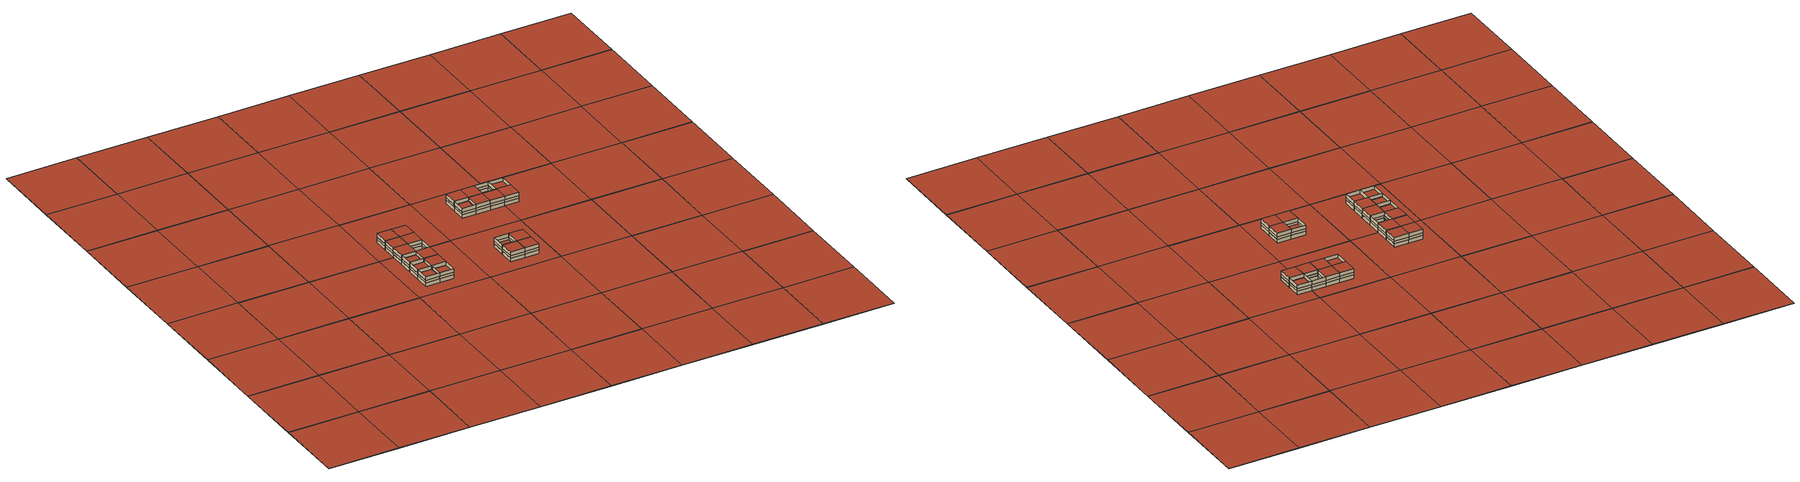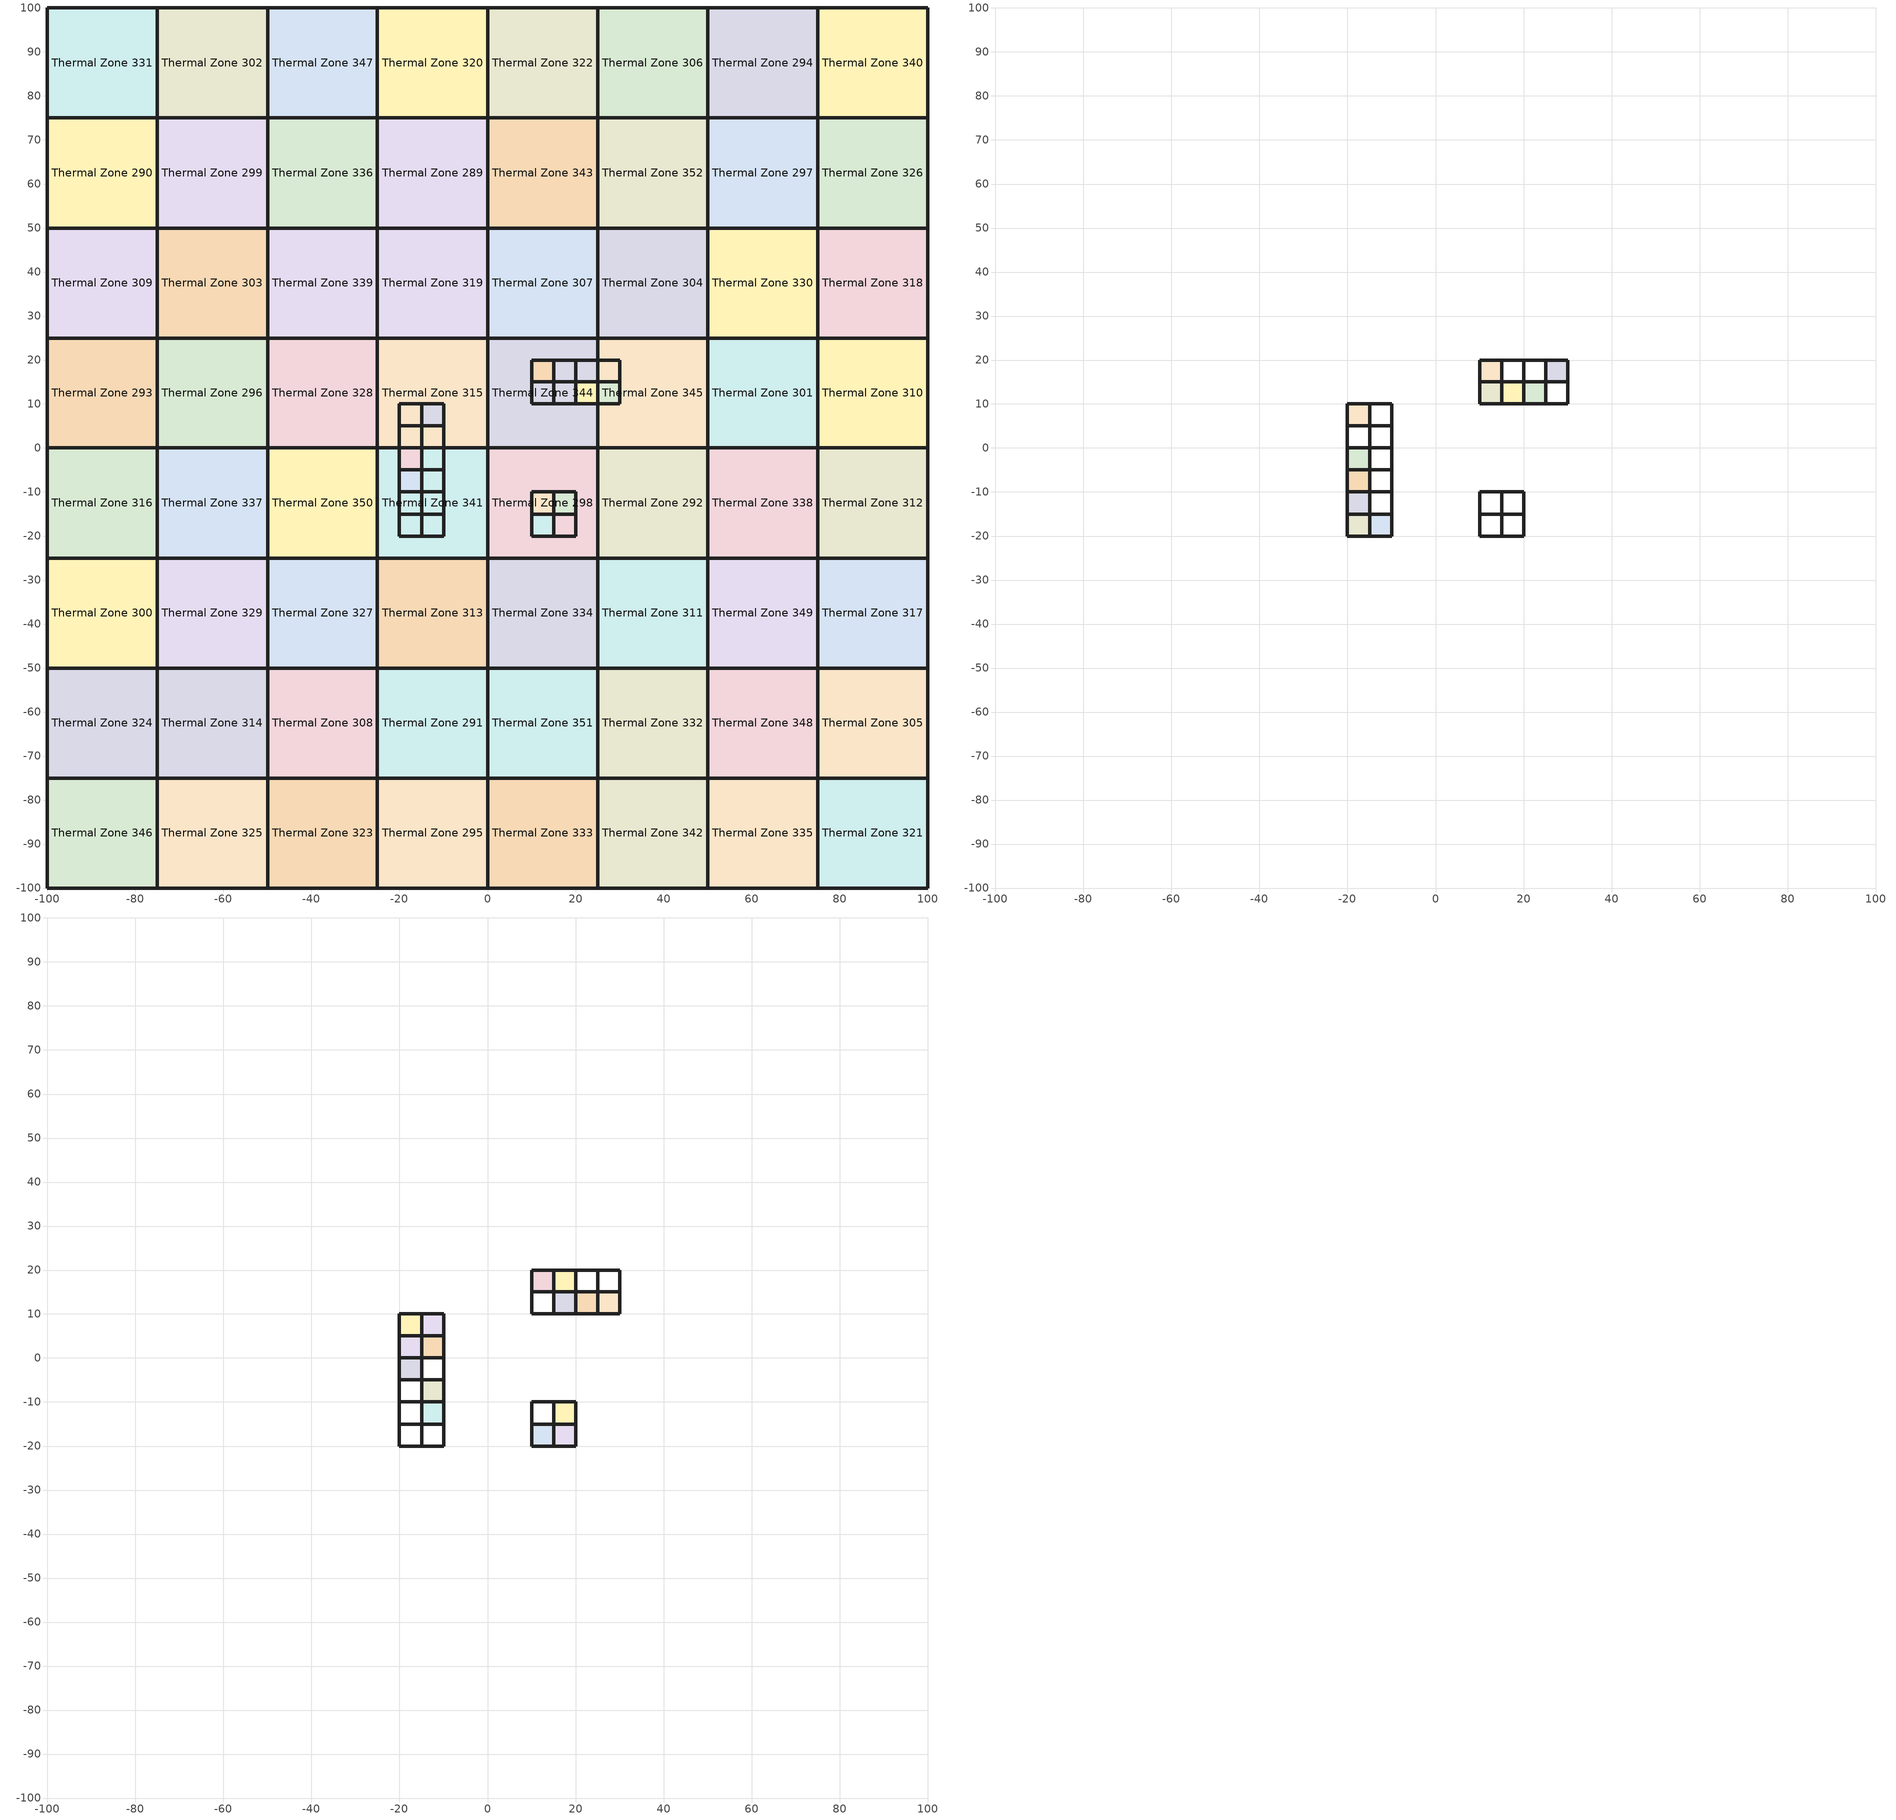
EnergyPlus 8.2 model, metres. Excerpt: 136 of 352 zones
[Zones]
Thermal Zone 11
 wall outside (ASHRAE 90.1-2004 ExtWall Mass ClimateZone 6): 15,-10 10,-10 10,-15 15,-15 15,-10 z0:1.31
 roof outside (ASHRAE 90.1-2004 ExtWall Mass ClimateZone 6): 10,-15 15,-15 15,-10 10,-10 z1.31
Thermal Zone 12
 wall outside (ASHRAE 90.1-2004 ExtWall Mass ClimateZone 6): 15,-15 20,-15 20,-10 15,-10 z0:1.31
 roof outside (ASHRAE 90.1-2004 ExtWall Mass ClimateZone 6): 15,-15 20,-15 20,-10 15,-10 z1.31
Thermal Zone 149
 wall outside (ASHRAE 90.1-2004 ExtWall Mass ClimateZone 6): -15,10 -20,10 -20,5 -15,5 -15,10 z0:1.31
Thermal Zone 154
 wall outside (ASHRAE 90.1-2004 ExtWall Mass ClimateZone 6): -10,5 -15,5 -15,0 -10,0 -10,5 z0:1.31
Thermal Zone 160
 wall outside (ASHRAE 90.1-2004 ExtWall Mass ClimateZone 6): -15,0 -15,-5 -10,-5 -10,0 z0:1.31
Thermal Zone 163
 wall outside (ASHRAE 90.1-2004 ExtWall Mass ClimateZone 6): -20,5 -20,0 z0:1.31
Thermal Zone 164
 wall outside (ASHRAE 90.1-2004 ExtWall Mass ClimateZone 6): -10,-10 -10,-5 / -15,-5 -15,-10 z0:1.31
 roof outside (ASHRAE 90.1-2004 ExtWall Mass ClimateZone 6): -15,-10 -10,-10 -10,-5 -15,-5 z1.31
Thermal Zone 166
 wall outside (ASHRAE 90.1-2004 ExtWall Mass ClimateZone 6): -15,-15 -20,-15 -20,-20 -15,-20 z0:1.31
Thermal Zone 168
 wall outside (ASHRAE 90.1-2004 ExtWall Mass ClimateZone 6): -15,-15 -15,-10 / -20,-10 -20,-15 z0:1.31
Thermal Zone 171
 wall outside (ASHRAE 90.1-2004 ExtWall Mass ClimateZone 6): -10,5 -10,10 -15,10 z0:1.31
 roof outside (ASHRAE 90.1-2004 ExtWall Mass ClimateZone 6): -15,5 -10,5 -10,10 -15,10 z1.31
Thermal Zone 172
 wall outside (ASHRAE 90.1-2004 ExtWall Mass ClimateZone 6): -10,-15 -10,-10 -15,-10 z0:1.31
Thermal Zone 173
 wall outside (ASHRAE 90.1-2004 ExtWall Mass ClimateZone 6): -10,-15 -15,-15 -15,-20 -10,-20 -10,-15 z0:1.31
Thermal Zone 176
 wall outside (ASHRAE 90.1-2004 ExtWall Mass ClimateZone 6): -15,-5 -20,-5 -20,-10 -15,-10 z0:1.31
 roof outside (ASHRAE 90.1-2004 ExtWall Mass ClimateZone 6): -20,-10 -15,-10 -15,-5 -20,-5 z1.31
Thermal Zone 179
 wall outside (ASHRAE 90.1-2004 ExtWall Mass ClimateZone 6): -15,0 -20,0 -20,-5 z0:1.31
 roof outside (ASHRAE 90.1-2004 ExtWall Mass ClimateZone 6): -20,-5 -15,-5 -15,0 -20,0 z1.31
Thermal Zone 289
 wall outside (ASHRAE 90.1-2004 ExtWall Mass ClimateZone 6): 0,50 0,75 -25,75 z0:0.1
 roof outside (ASHRAE 90.1-2004 ExtWall Mass ClimateZone 6): -25,50 0,50 0,75 -25,75 z0.1
Thermal Zone 290
 wall outside (ASHRAE 90.1-2004 ExtWall Mass ClimateZone 6): -75,75 -100,75 -100,50 -75,50 -75,75 z0:0.1
 roof outside (ASHRAE 90.1-2004 ExtWall Mass ClimateZone 6): -100,50 -75,50 -75,75 -100,75 z0.1
Thermal Zone 291
 wall outside (ASHRAE 90.1-2004 ExtWall Mass ClimateZone 6): 0,-50 -25,-50 z0:0.1
 roof outside (ASHRAE 90.1-2004 ExtWall Mass ClimateZone 6): -25,-75 0,-75 0,-50 -25,-50 z0.1
Thermal Zone 292
 wall outside (ASHRAE 90.1-2004 ExtWall Mass ClimateZone 6): 25,0 25,-25 z0:0.1
 roof outside (ASHRAE 90.1-2004 ExtWall Mass ClimateZone 6): 25,-25 50,-25 50,0 25,0 z0.1
Thermal Zone 293
 wall outside (ASHRAE 90.1-2004 ExtWall Mass ClimateZone 6): -75,0 -75,25 -100,25 -100,0 z0:0.1
 roof outside (ASHRAE 90.1-2004 ExtWall Mass ClimateZone 6): -100,0 -75,0 -75,25 -100,25 z0.1
Thermal Zone 294
 wall outside (ASHRAE 90.1-2004 ExtWall Mass ClimateZone 6): 75,100 50,100 z0:0.1
 roof outside (ASHRAE 90.1-2004 ExtWall Mass ClimateZone 6): 50,75 75,75 75,100 50,100 z0.1
Thermal Zone 295
 wall outside (ASHRAE 90.1-2004 ExtWall Mass ClimateZone 6): 0,-75 -25,-75 / -25,-100 0,-100 z0:0.1
 roof outside (ASHRAE 90.1-2004 ExtWall Mass ClimateZone 6): -25,-100 0,-100 0,-75 -25,-75 z0.1
Thermal Zone 296
 wall outside (ASHRAE 90.1-2004 ExtWall Mass ClimateZone 6): -75,0 -50,0 z0:0.1
 roof outside (ASHRAE 90.1-2004 ExtWall Mass ClimateZone 6): -75,0 -50,0 -50,25 -75,25 z0.1
Thermal Zone 297
 wall outside (ASHRAE 90.1-2004 ExtWall Mass ClimateZone 6): 75,50 75,75 50,75 z0:0.1
 roof outside (ASHRAE 90.1-2004 ExtWall Mass ClimateZone 6): 50,50 75,50 75,75 50,75 z0.1
Thermal Zone 298
 wall outside (ASHRAE 90.1-2004 ExtWall Mass ClimateZone 6): 25,0 0,0 z0:0.1
 roof outside (ASHRAE 90.1-2004 ExtWall Mass ClimateZone 6): 0,-25 25,-25 25,0 0,0 z0.1
Thermal Zone 299
 wall outside (ASHRAE 90.1-2004 ExtWall Mass ClimateZone 6): -50,75 -75,75 / -75,50 -50,50 z0:0.1
 roof outside (ASHRAE 90.1-2004 ExtWall Mass ClimateZone 6): -75,50 -50,50 -50,75 -75,75 z0.1
Thermal Zone 300
 wall outside (ASHRAE 90.1-2004 ExtWall Mass ClimateZone 6): -75,-25 -100,-25 -100,-50 -75,-50 -75,-25 z0:0.1
 roof outside (ASHRAE 90.1-2004 ExtWall Mass ClimateZone 6): -100,-50 -75,-50 -75,-25 -100,-25 z0.1
Thermal Zone 301
 wall outside (ASHRAE 90.1-2004 ExtWall Mass ClimateZone 6): 75,25 50,25 / 50,0 75,0 z0:0.1
 roof outside (ASHRAE 90.1-2004 ExtWall Mass ClimateZone 6): 50,0 75,0 75,25 50,25 z0.1
Thermal Zone 302
 wall outside (ASHRAE 90.1-2004 ExtWall Mass ClimateZone 6): -50,100 -75,100 -75,75 z0:0.1
 roof outside (ASHRAE 90.1-2004 ExtWall Mass ClimateZone 6): -75,75 -50,75 -50,100 -75,100 z0.1
Thermal Zone 303
 wall outside (ASHRAE 90.1-2004 ExtWall Mass ClimateZone 6): -75,25 -50,25 z0:0.1
 roof outside (ASHRAE 90.1-2004 ExtWall Mass ClimateZone 6): -75,25 -50,25 -50,50 -75,50 z0.1
Thermal Zone 304
 wall outside (ASHRAE 90.1-2004 ExtWall Mass ClimateZone 6): 25,50 25,25 50,25 z0:0.1
 roof outside (ASHRAE 90.1-2004 ExtWall Mass ClimateZone 6): 25,25 50,25 50,50 25,50 z0.1
Thermal Zone 305
 wall outside (ASHRAE 90.1-2004 ExtWall Mass ClimateZone 6): 100,-75 100,-50 / 75,-50 75,-75 z0:0.1
 roof outside (ASHRAE 90.1-2004 ExtWall Mass ClimateZone 6): 75,-75 100,-75 100,-50 75,-50 z0.1
Thermal Zone 306
 wall outside (ASHRAE 90.1-2004 ExtWall Mass ClimateZone 6): 50,100 25,100 25,75 50,75 50,100 z0:0.1
 roof outside (ASHRAE 90.1-2004 ExtWall Mass ClimateZone 6): 25,75 50,75 50,100 25,100 z0.1
Thermal Zone 307
 wall outside (ASHRAE 90.1-2004 ExtWall Mass ClimateZone 6): 25,50 0,50 0,25 z0:0.1
 roof outside (ASHRAE 90.1-2004 ExtWall Mass ClimateZone 6): 0,25 25,25 25,50 0,50 z0.1
Thermal Zone 308
 wall outside (ASHRAE 90.1-2004 ExtWall Mass ClimateZone 6): -25,-75 -25,-50 z0:0.1
 roof outside (ASHRAE 90.1-2004 ExtWall Mass ClimateZone 6): -50,-75 -25,-75 -25,-50 -50,-50 z0.1
Thermal Zone 309
 wall outside (ASHRAE 90.1-2004 ExtWall Mass ClimateZone 6): -75,25 -75,50 / -100,50 -100,25 z0:0.1
 roof outside (ASHRAE 90.1-2004 ExtWall Mass ClimateZone 6): -100,25 -75,25 -75,50 -100,50 z0.1
Thermal Zone 310
 wall outside (ASHRAE 90.1-2004 ExtWall Mass ClimateZone 6): 100,0 100,25 / 75,25 75,0 z0:0.1
 roof outside (ASHRAE 90.1-2004 ExtWall Mass ClimateZone 6): 75,0 100,0 100,25 75,25 z0.1
Thermal Zone 311
 wall outside (ASHRAE 90.1-2004 ExtWall Mass ClimateZone 6): 50,-25 25,-25 z0:0.1
 roof outside (ASHRAE 90.1-2004 ExtWall Mass ClimateZone 6): 25,-50 50,-50 50,-25 25,-25 z0.1
Thermal Zone 312
 wall outside (ASHRAE 90.1-2004 ExtWall Mass ClimateZone 6): 100,-25 100,0 75,0 75,-25 z0:0.1
 roof outside (ASHRAE 90.1-2004 ExtWall Mass ClimateZone 6): 75,-25 100,-25 100,0 75,0 z0.1
Thermal Zone 313
 wall outside (ASHRAE 90.1-2004 ExtWall Mass ClimateZone 6): 0,-25 -25,-25 -25,-50 z0:0.1
 roof outside (ASHRAE 90.1-2004 ExtWall Mass ClimateZone 6): -25,-50 0,-50 0,-25 -25,-25 z0.1
Thermal Zone 314
 wall outside (ASHRAE 90.1-2004 ExtWall Mass ClimateZone 6): -75,-75 -50,-75 -50,-50 z0:0.1
 roof outside (ASHRAE 90.1-2004 ExtWall Mass ClimateZone 6): -75,-75 -50,-75 -50,-50 -75,-50 z0.1
Thermal Zone 315
 wall outside (ASHRAE 90.1-2004 ExtWall Mass ClimateZone 6): -25,0 0,0 0,25 z0:0.1
 roof outside (ASHRAE 90.1-2004 ExtWall Mass ClimateZone 6): -25,0 0,0 0,25 -25,25 z0.1
Thermal Zone 316
 wall outside (ASHRAE 90.1-2004 ExtWall Mass ClimateZone 6): -75,0 -100,0 -100,-25 z0:0.1
 roof outside (ASHRAE 90.1-2004 ExtWall Mass ClimateZone 6): -100,-25 -75,-25 -75,0 -100,0 z0.1
Thermal Zone 317
 wall outside (ASHRAE 90.1-2004 ExtWall Mass ClimateZone 6): 75,-50 100,-50 100,-25 75,-25 z0:0.1
 roof outside (ASHRAE 90.1-2004 ExtWall Mass ClimateZone 6): 75,-50 100,-50 100,-25 75,-25 z0.1
Thermal Zone 318
 wall outside (ASHRAE 90.1-2004 ExtWall Mass ClimateZone 6): 75,25 100,25 100,50 75,50 z0:0.1
 roof outside (ASHRAE 90.1-2004 ExtWall Mass ClimateZone 6): 75,25 100,25 100,50 75,50 z0.1
Thermal Zone 319
 wall outside (ASHRAE 90.1-2004 ExtWall Mass ClimateZone 6): 0,50 -25,50 / -25,25 0,25 z0:0.1
 roof outside (ASHRAE 90.1-2004 ExtWall Mass ClimateZone 6): -25,25 0,25 0,50 -25,50 z0.1
Thermal Zone 320
 wall outside (ASHRAE 90.1-2004 ExtWall Mass ClimateZone 6): 0,75 0,100 -25,100 -25,75 z0:0.1
 roof outside (ASHRAE 90.1-2004 ExtWall Mass ClimateZone 6): -25,75 0,75 0,100 -25,100 z0.1
Thermal Zone 321
 wall outside (ASHRAE 90.1-2004 ExtWall Mass ClimateZone 6): 100,-75 75,-75 75,-100 100,-100 100,-75 z0:0.1
 roof outside (ASHRAE 90.1-2004 ExtWall Mass ClimateZone 6): 75,-100 100,-100 100,-75 75,-75 z0.1
Thermal Zone 322
 wall outside (ASHRAE 90.1-2004 ExtWall Mass ClimateZone 6): 25,100 0,100 / 0,75 25,75 z0:0.1
 roof outside (ASHRAE 90.1-2004 ExtWall Mass ClimateZone 6): 0,75 25,75 25,100 0,100 z0.1
Thermal Zone 323
 wall outside (ASHRAE 90.1-2004 ExtWall Mass ClimateZone 6): -25,-75 -50,-75 -50,-100 -25,-100 -25,-75 z0:0.1
 roof outside (ASHRAE 90.1-2004 ExtWall Mass ClimateZone 6): -50,-100 -25,-100 -25,-75 -50,-75 z0.1
Thermal Zone 324
 wall outside (ASHRAE 90.1-2004 ExtWall Mass ClimateZone 6): -100,-50 -100,-75 -75,-75 -75,-50 z0:0.1
 roof outside (ASHRAE 90.1-2004 ExtWall Mass ClimateZone 6): -100,-75 -75,-75 -75,-50 -100,-50 z0.1
Thermal Zone 325
 wall outside (ASHRAE 90.1-2004 ExtWall Mass ClimateZone 6): -75,-100 -50,-100 z0:0.1
 roof outside (ASHRAE 90.1-2004 ExtWall Mass ClimateZone 6): -75,-100 -50,-100 -50,-75 -75,-75 z0.1
Thermal Zone 326
 wall outside (ASHRAE 90.1-2004 ExtWall Mass ClimateZone 6): 100,50 100,75 z0:0.1
 roof outside (ASHRAE 90.1-2004 ExtWall Mass ClimateZone 6): 75,50 100,50 100,75 75,75 z0.1
Thermal Zone 327
 wall outside (ASHRAE 90.1-2004 ExtWall Mass ClimateZone 6): -50,-25 -50,-50 -25,-50 z0:0.1
 roof outside (ASHRAE 90.1-2004 ExtWall Mass ClimateZone 6): -50,-50 -25,-50 -25,-25 -50,-25 z0.1
Thermal Zone 328
 wall outside (ASHRAE 90.1-2004 ExtWall Mass ClimateZone 6): -25,25 -50,25 -50,0 -25,0 -25,25 z0:0.1
 roof outside (ASHRAE 90.1-2004 ExtWall Mass ClimateZone 6): -50,0 -25,0 -25,25 -50,25 z0.1
Thermal Zone 329
 wall outside (ASHRAE 90.1-2004 ExtWall Mass ClimateZone 6): -75,-50 -50,-50 z0:0.1
 roof outside (ASHRAE 90.1-2004 ExtWall Mass ClimateZone 6): -75,-50 -50,-50 -50,-25 -75,-25 z0.1
Thermal Zone 330
 wall outside (ASHRAE 90.1-2004 ExtWall Mass ClimateZone 6): 75,25 75,50 50,50 50,25 z0:0.1
 roof outside (ASHRAE 90.1-2004 ExtWall Mass ClimateZone 6): 50,25 75,25 75,50 50,50 z0.1
Thermal Zone 331
 wall outside (ASHRAE 90.1-2004 ExtWall Mass ClimateZone 6): -75,100 -100,100 -100,75 z0:0.1
 roof outside (ASHRAE 90.1-2004 ExtWall Mass ClimateZone 6): -100,75 -75,75 -75,100 -100,100 z0.1
Thermal Zone 332
 wall outside (ASHRAE 90.1-2004 ExtWall Mass ClimateZone 6): 50,-50 25,-50 25,-75 z0:0.1
 roof outside (ASHRAE 90.1-2004 ExtWall Mass ClimateZone 6): 25,-75 50,-75 50,-50 25,-50 z0.1
Thermal Zone 333
 wall outside (ASHRAE 90.1-2004 ExtWall Mass ClimateZone 6): 0,-75 0,-100 25,-100 25,-75 z0:0.1
 roof outside (ASHRAE 90.1-2004 ExtWall Mass ClimateZone 6): 0,-100 25,-100 25,-75 0,-75 z0.1
Thermal Zone 334
 wall outside (ASHRAE 90.1-2004 ExtWall Mass ClimateZone 6): 25,-50 25,-25 0,-25 0,-50 z0:0.1
 roof outside (ASHRAE 90.1-2004 ExtWall Mass ClimateZone 6): 0,-50 25,-50 25,-25 0,-25 z0.1
Thermal Zone 335
 wall outside (ASHRAE 90.1-2004 ExtWall Mass ClimateZone 6): 75,-75 50,-75 / 50,-100 75,-100 z0:0.1
 roof outside (ASHRAE 90.1-2004 ExtWall Mass ClimateZone 6): 50,-100 75,-100 75,-75 50,-75 z0.1
Thermal Zone 336
 wall outside (ASHRAE 90.1-2004 ExtWall Mass ClimateZone 6): -25,50 -25,75 -50,75 -50,50 z0:0.1
 roof outside (ASHRAE 90.1-2004 ExtWall Mass ClimateZone 6): -50,50 -25,50 -25,75 -50,75 z0.1
Thermal Zone 337
 wall outside (ASHRAE 90.1-2004 ExtWall Mass ClimateZone 6): -75,0 -75,-25 -50,-25 -50,0 z0:0.1
 roof outside (ASHRAE 90.1-2004 ExtWall Mass ClimateZone 6): -75,-25 -50,-25 -50,0 -75,0 z0.1
Thermal Zone 338
 wall outside (ASHRAE 90.1-2004 ExtWall Mass ClimateZone 6): 50,0 50,-25 75,-25 z0:0.1
 roof outside (ASHRAE 90.1-2004 ExtWall Mass ClimateZone 6): 50,-25 75,-25 75,0 50,0 z0.1
Thermal Zone 339
 wall outside (ASHRAE 90.1-2004 ExtWall Mass ClimateZone 6): -25,25 -25,50 -50,50 -50,25 z0:0.1
 roof outside (ASHRAE 90.1-2004 ExtWall Mass ClimateZone 6): -50,25 -25,25 -25,50 -50,50 z0.1
Thermal Zone 340
 wall outside (ASHRAE 90.1-2004 ExtWall Mass ClimateZone 6): 100,100 75,100 75,75 100,75 100,100 z0:0.1
 roof outside (ASHRAE 90.1-2004 ExtWall Mass ClimateZone 6): 75,75 100,75 100,100 75,100 z0.1
Thermal Zone 341
 wall outside (ASHRAE 90.1-2004 ExtWall Mass ClimateZone 6): 0,-25 0,0 z0:0.1
 roof outside (ASHRAE 90.1-2004 ExtWall Mass ClimateZone 6): -25,-25 0,-25 0,0 -25,0 z0.1
Thermal Zone 342
 wall outside (ASHRAE 90.1-2004 ExtWall Mass ClimateZone 6): 25,-100 50,-100 50,-75 25,-75 z0:0.1
 roof outside (ASHRAE 90.1-2004 ExtWall Mass ClimateZone 6): 25,-100 50,-100 50,-75 25,-75 z0.1
Thermal Zone 343
 roof outside (ASHRAE 90.1-2004 ExtWall Mass ClimateZone 6): 0,50 25,50 25,75 0,75 z0.1
Thermal Zone 344
 wall outside (ASHRAE 90.1-2004 ExtWall Mass ClimateZone 6): 25,0 25,25 0,25 z0:0.1
 roof outside (ASHRAE 90.1-2004 ExtWall Mass ClimateZone 6): 0,0 25,0 25,25 0,25 z0.1
Thermal Zone 345
 wall outside (ASHRAE 90.1-2004 ExtWall Mass ClimateZone 6): 25,0 50,0 50,25 z0:0.1
 roof outside (ASHRAE 90.1-2004 ExtWall Mass ClimateZone 6): 25,0 50,0 50,25 25,25 z0.1
Thermal Zone 346
 wall outside (ASHRAE 90.1-2004 ExtWall Mass ClimateZone 6): -100,-75 -100,-100 -75,-100 -75,-75 z0:0.1
 roof outside (ASHRAE 90.1-2004 ExtWall Mass ClimateZone 6): -100,-100 -75,-100 -75,-75 -100,-75 z0.1
Thermal Zone 347
 wall outside (ASHRAE 90.1-2004 ExtWall Mass ClimateZone 6): -25,100 -50,100 -50,75 z0:0.1
 roof outside (ASHRAE 90.1-2004 ExtWall Mass ClimateZone 6): -50,75 -25,75 -25,100 -50,100 z0.1
Thermal Zone 348
 wall outside (ASHRAE 90.1-2004 ExtWall Mass ClimateZone 6): 75,-50 50,-50 50,-75 z0:0.1
 roof outside (ASHRAE 90.1-2004 ExtWall Mass ClimateZone 6): 50,-75 75,-75 75,-50 50,-50 z0.1
Thermal Zone 349
 wall outside (ASHRAE 90.1-2004 ExtWall Mass ClimateZone 6): 75,-50 75,-25 / 50,-25 50,-50 z0:0.1
 roof outside (ASHRAE 90.1-2004 ExtWall Mass ClimateZone 6): 50,-50 75,-50 75,-25 50,-25 z0.1
Thermal Zone 350
 wall outside (ASHRAE 90.1-2004 ExtWall Mass ClimateZone 6): -50,-25 -25,-25 -25,0 z0:0.1
 roof outside (ASHRAE 90.1-2004 ExtWall Mass ClimateZone 6): -50,-25 -25,-25 -25,0 -50,0 z0.1
Thermal Zone 351
 wall outside (ASHRAE 90.1-2004 ExtWall Mass ClimateZone 6): 25,-50 0,-50 0,-75 25,-75 z0:0.1
 roof outside (ASHRAE 90.1-2004 ExtWall Mass ClimateZone 6): 0,-75 25,-75 25,-50 0,-50 z0.1
Thermal Zone 352
 wall outside (ASHRAE 90.1-2004 ExtWall Mass ClimateZone 6): 25,75 25,50 50,50 50,75 z0:0.1
 roof outside (ASHRAE 90.1-2004 ExtWall Mass ClimateZone 6): 25,50 50,50 50,75 25,75 z0.1
Thermal Zone 51
 wall outside (ASHRAE 90.1-2004 ExtWall Mass ClimateZone 6): 15,20 10,20 10,15 z0:1.31
 roof outside (ASHRAE 90.1-2004 ExtWall Mass ClimateZone 6): 10,15 15,15 15,20 10,20 z1.31
Thermal Zone 53
 wall outside (ASHRAE 90.1-2004 ExtWall Mass ClimateZone 6): 15,15 15,10 20,10 z0:1.31
Thermal Zone 55
 wall outside (ASHRAE 90.1-2004 ExtWall Mass ClimateZone 6): 30,15 30,20 25,20 25,15 z0:1.31
Thermal Zone 57
 wall outside (ASHRAE 90.1-2004 ExtWall Mass ClimateZone 6): 30,15 25,15 25,10 30,10 30,15 z0:1.31
 roof outside (ASHRAE 90.1-2004 ExtWall Mass ClimateZone 6): 25,10 30,10 30,15 25,15 z1.31
Thermal Zone 58
 wall outside (ASHRAE 90.1-2004 ExtWall Mass ClimateZone 6): 25,20 20,20 z0:1.31
Thermal Zone 63
 wall outside (ASHRAE 90.1-2004 ExtWall Mass ClimateZone 6): 15,15 10,15 10,10 15,10 z0:1.31
Thermal Zone 71
 wall outside (ASHRAE 90.1-2004 ExtWall Mass ClimateZone 6): 20,20 15,20 15,15 20,15 20,20 z0:1.31
Thermal Zone 72
 wall outside (ASHRAE 90.1-2004 ExtWall Mass ClimateZone 6): 25,15 20,15 20,10 25,10 z0:1.31
 roof outside (ASHRAE 90.1-2004 ExtWall Mass ClimateZone 6): 20,10 25,10 25,15 20,15 z1.31
Thermal Zone 8
 wall outside (ASHRAE 90.1-2004 ExtWall Mass ClimateZone 6): 10,-15 10,-20 15,-20 15,-15 z0:1.31
 roof outside (ASHRAE 90.1-2004 ExtWall Mass ClimateZone 6): 10,-20 15,-20 15,-15 10,-15 z1.31
Thermal Zone 9
 wall outside (ASHRAE 90.1-2004 ExtWall Mass ClimateZone 6): 15,-20 20,-20 20,-15 z0:1.31
Thermal Zone 10
 wall outside (ASHRAE 90.1-2004 ExtWall Mass ClimateZone 6): 15,-15 15,-10 10,-10 10,-15 z1.31:2.19
Thermal Zone 145
 wall outside (ASHRAE 90.1-2004 ExtWall Mass ClimateZone 6): -15,-15 -15,-10 -20,-10 -20,-15 z1.31:2.19
 roof outside (ASHRAE 90.1-2004 ExtWall Mass ClimateZone 6): -20,-15 -15,-15 -15,-10 -20,-10 z2.19
Thermal Zone 146
 wall outside (ASHRAE 90.1-2004 ExtWall Mass ClimateZone 6): -15,0 -10,0 -10,5 z1.31:2.19
Thermal Zone 147
 wall outside (ASHRAE 90.1-2004 ExtWall Mass ClimateZone 6): -15,0 -20,0 -20,-5 -15,-5 -15,0 z1.31:2.19
 roof outside (ASHRAE 90.1-2004 ExtWall Mass ClimateZone 6): -20,-5 -15,-5 -15,0 -20,0 z2.19
Thermal Zone 150
 wall outside (ASHRAE 90.1-2004 ExtWall Mass ClimateZone 6): -15,-15 -15,-20 -10,-20 -10,-15 z1.31:2.19
 roof outside (ASHRAE 90.1-2004 ExtWall Mass ClimateZone 6): -15,-20 -10,-20 -10,-15 -15,-15 z2.19
Thermal Zone 151
 wall outside (ASHRAE 90.1-2004 ExtWall Mass ClimateZone 6): -15,0 -15,5 / -20,5 -20,0 z1.31:2.19
Thermal Zone 156
 wall outside (ASHRAE 90.1-2004 ExtWall Mass ClimateZone 6): -15,-5 -15,-10 -10,-10 -10,-5 z1.31:2.19
Thermal Zone 162
 wall outside (ASHRAE 90.1-2004 ExtWall Mass ClimateZone 6): -10,10 -15,10 -15,5 -10,5 -10,10 z1.31:2.19
Thermal Zone 165
 wall outside (ASHRAE 90.1-2004 ExtWall Mass ClimateZone 6): -15,-15 -10,-15 -10,-10 z1.31:2.19
Thermal Zone 167
 wall outside (ASHRAE 90.1-2004 ExtWall Mass ClimateZone 6): -15,-15 -20,-15 -20,-20 -15,-20 z1.31:2.19
 roof outside (ASHRAE 90.1-2004 ExtWall Mass ClimateZone 6): -20,-20 -15,-20 -15,-15 -20,-15 z2.19
Thermal Zone 169
 wall outside (ASHRAE 90.1-2004 ExtWall Mass ClimateZone 6): -20,-5 -20,-10 z1.31:2.19
 roof outside (ASHRAE 90.1-2004 ExtWall Mass ClimateZone 6): -20,-10 -15,-10 -15,-5 -20,-5 z2.19
Thermal Zone 177
 wall outside (ASHRAE 90.1-2004 ExtWall Mass ClimateZone 6): -15,-5 -10,-5 -10,0 z1.31:2.19
Thermal Zone 180
 wall outside (ASHRAE 90.1-2004 ExtWall Mass ClimateZone 6): -15,10 -20,10 -20,5 -15,5 z1.31:2.19
 roof outside (ASHRAE 90.1-2004 ExtWall Mass ClimateZone 6): -20,5 -15,5 -15,10 -20,10 z2.19
Thermal Zone 3
 wall outside (ASHRAE 90.1-2004 ExtWall Mass ClimateZone 6): 15,-15 10,-15 10,-20 15,-20 z1.31:2.19
Thermal Zone 49
 wall outside (ASHRAE 90.1-2004 ExtWall Mass ClimateZone 6): 20,15 25,15 25,20 20,20 z1.31:2.19
Thermal Zone 5
 wall outside (ASHRAE 90.1-2004 ExtWall Mass ClimateZone 6): 15,-15 20,-15 20,-10 15,-10 z1.31:2.19
Thermal Zone 52
 wall outside (ASHRAE 90.1-2004 ExtWall Mass ClimateZone 6): 20,15 20,20 15,20 z1.31:2.19
Thermal Zone 59
 wall outside (ASHRAE 90.1-2004 ExtWall Mass ClimateZone 6): 15,10 20,10 20,15 15,15 z1.31:2.19
 roof outside (ASHRAE 90.1-2004 ExtWall Mass ClimateZone 6): 15,10 20,10 20,15 15,15 z2.19
Thermal Zone 6
 wall outside (ASHRAE 90.1-2004 ExtWall Mass ClimateZone 6): 15,-15 15,-20 20,-20 20,-15 z1.31:2.19
Thermal Zone 60
 wall outside (ASHRAE 90.1-2004 ExtWall Mass ClimateZone 6): 10,15 10,10 15,10 15,15 z1.31:2.19
 roof outside (ASHRAE 90.1-2004 ExtWall Mass ClimateZone 6): 10,10 15,10 15,15 10,15 z2.19
Thermal Zone 65
 wall outside (ASHRAE 90.1-2004 ExtWall Mass ClimateZone 6): 25,10 30,10 30,15 25,15 z1.31:2.19
Thermal Zone 66
 wall outside (ASHRAE 90.1-2004 ExtWall Mass ClimateZone 6): 30,15 30,20 25,20 z1.31:2.19
 roof outside (ASHRAE 90.1-2004 ExtWall Mass ClimateZone 6): 25,15 30,15 30,20 25,20 z2.19
Thermal Zone 68
 wall outside (ASHRAE 90.1-2004 ExtWall Mass ClimateZone 6): 15,20 10,20 10,15 15,15 15,20 z1.31:2.19
 roof outside (ASHRAE 90.1-2004 ExtWall Mass ClimateZone 6): 10,15 15,15 15,20 10,20 z2.19
Thermal Zone 69
 wall outside (ASHRAE 90.1-2004 ExtWall Mass ClimateZone 6): 20,10 25,10 25,15 z1.31:2.19
 roof outside (ASHRAE 90.1-2004 ExtWall Mass ClimateZone 6): 20,10 25,10 25,15 20,15 z2.19
Thermal Zone 1
 wall outside (ASHRAE 90.1-2004 ExtWall Mass ClimateZone 6): 10,-15 10,-20 15,-20 z2.19:3.5
 roof outside (ASHRAE 90.1-2004 ExtWall Mass ClimateZone 6): 10,-20 15,-20 15,-15 10,-15 z3.5
Thermal Zone 148
 wall outside (ASHRAE 90.1-2004 ExtWall Mass ClimateZone 6): -20,-15 -20,-20 -15,-20 -15,-15 z2.19:3.5
Thermal Zone 152
 wall outside (ASHRAE 90.1-2004 ExtWall Mass ClimateZone 6): -10,5 -10,10 -15,10 -15,5 z2.19:3.5
 roof outside (ASHRAE 90.1-2004 ExtWall Mass ClimateZone 6): -15,5 -10,5 -10,10 -15,10 z3.5
Thermal Zone 153
 wall outside (ASHRAE 90.1-2004 ExtWall Mass ClimateZone 6): -15,10 -20,10 -20,5 -15,5 z2.19:3.5
 roof outside (ASHRAE 90.1-2004 ExtWall Mass ClimateZone 6): -20,5 -15,5 -15,10 -20,10 z3.5
Thermal Zone 155
 wall outside (ASHRAE 90.1-2004 ExtWall Mass ClimateZone 6): -15,-15 -10,-15 -10,-10 z2.19:3.5
 roof outside (ASHRAE 90.1-2004 ExtWall Mass ClimateZone 6): -15,-15 -10,-15 -10,-10 -15,-10 z3.5
Thermal Zone 157
 wall outside (ASHRAE 90.1-2004 ExtWall Mass ClimateZone 6): -15,-10 -10,-10 -10,-5 -15,-5 z2.19:3.5
 roof outside (ASHRAE 90.1-2004 ExtWall Mass ClimateZone 6): -15,-10 -10,-10 -10,-5 -15,-5 z3.5
Thermal Zone 158
 wall outside (ASHRAE 90.1-2004 ExtWall Mass ClimateZone 6): -10,5 -15,5 -15,0 -10,0 -10,5 z2.19:3.5
 roof outside (ASHRAE 90.1-2004 ExtWall Mass ClimateZone 6): -15,0 -10,0 -10,5 -15,5 z3.5
Thermal Zone 159
 wall outside (ASHRAE 90.1-2004 ExtWall Mass ClimateZone 6): -15,0 -20,0 -20,-5 -15,-5 -15,0 z2.19:3.5
 roof outside (ASHRAE 90.1-2004 ExtWall Mass ClimateZone 6): -20,-5 -15,-5 -15,0 -20,0 z3.5
Thermal Zone 161
 wall outside (ASHRAE 90.1-2004 ExtWall Mass ClimateZone 6): -15,-20 -10,-20 -10,-15 z2.19:3.5
Thermal Zone 170
 wall outside (ASHRAE 90.1-2004 ExtWall Mass ClimateZone 6): -20,-5 -20,-10 -15,-10 -15,-5 z2.19:3.5
Thermal Zone 174
 wall outside (ASHRAE 90.1-2004 ExtWall Mass ClimateZone 6): -20,-10 -20,-15 -15,-15 -15,-10 z2.19:3.5
Thermal Zone 175
 wall outside (ASHRAE 90.1-2004 ExtWall Mass ClimateZone 6): -10,-5 -10,0 z2.19:3.5
Thermal Zone 178
 wall outside (ASHRAE 90.1-2004 ExtWall Mass ClimateZone 6): -20,5 -20,0 z2.19:3.5
 roof outside (ASHRAE 90.1-2004 ExtWall Mass ClimateZone 6): -20,0 -15,0 -15,5 -20,5 z3.5
Thermal Zone 2
 wall outside (ASHRAE 90.1-2004 ExtWall Mass ClimateZone 6): 15,-15 20,-15 20,-10 15,-10 z2.19:3.5
 roof outside (ASHRAE 90.1-2004 ExtWall Mass ClimateZone 6): 15,-15 20,-15 20,-10 15,-10 z3.5
Thermal Zone 4
 wall outside (ASHRAE 90.1-2004 ExtWall Mass ClimateZone 6): 15,-10 10,-10 10,-15 15,-15 15,-10 z2.19:3.5
Thermal Zone 50
 wall outside (ASHRAE 90.1-2004 ExtWall Mass ClimateZone 6): 30,15 30,20 25,20 25,15 z2.19:3.5
Thermal Zone 54
 wall outside (ASHRAE 90.1-2004 ExtWall Mass ClimateZone 6): 20,10 25,10 25,15 z2.19:3.5
 roof outside (ASHRAE 90.1-2004 ExtWall Mass ClimateZone 6): 20,10 25,10 25,15 20,15 z3.5
Thermal Zone 56
 wall outside (ASHRAE 90.1-2004 ExtWall Mass ClimateZone 6): 15,10 20,10 20,15 z2.19:3.5
 roof outside (ASHRAE 90.1-2004 ExtWall Mass ClimateZone 6): 15,10 20,10 20,15 15,15 z3.5
Thermal Zone 61
 wall outside (ASHRAE 90.1-2004 ExtWall Mass ClimateZone 6): 25,10 30,10 30,15 25,15 z2.19:3.5
 roof outside (ASHRAE 90.1-2004 ExtWall Mass ClimateZone 6): 25,10 30,10 30,15 25,15 z3.5
Thermal Zone 62
 wall outside (ASHRAE 90.1-2004 ExtWall Mass ClimateZone 6): 10,15 10,10 15,10 15,15 z2.19:3.5
Thermal Zone 64
 wall outside (ASHRAE 90.1-2004 ExtWall Mass ClimateZone 6): 25,20 20,20 20,15 25,15 z2.19:3.5
Thermal Zone 67
 wall outside (ASHRAE 90.1-2004 ExtWall Mass ClimateZone 6): 15,20 10,20 10,15 15,15 15,20 z2.19:3.5
 roof outside (ASHRAE 90.1-2004 ExtWall Mass ClimateZone 6): 10,15 15,15 15,20 10,20 z3.5
Thermal Zone 7
 wall outside (ASHRAE 90.1-2004 ExtWall Mass ClimateZone 6): 15,-15 15,-20 20,-20 20,-15 z2.19:3.5
 roof outside (ASHRAE 90.1-2004 ExtWall Mass ClimateZone 6): 15,-20 20,-20 20,-15 15,-15 z3.5
Thermal Zone 70
 wall outside (ASHRAE 90.1-2004 ExtWall Mass ClimateZone 6): 20,20 15,20 / 15,15 20,15 z2.19:3.5
 roof outside (ASHRAE 90.1-2004 ExtWall Mass ClimateZone 6): 15,15 20,15 20,20 15,20 z3.5
[Building]
Building 1: North Axis {deg}=0; Solar Distribution=FullExteriorWithReflections
[Material] Thermal Absorptance=0.9
Name | Roughness | Thickness {m} | Conductivity {W/m-K} | Density {kg/m3} | Specific Heat {J/kg-K} | Solar Absorptance | Visible Absorptance
1/2IN Gypsum | Smooth | 0.0127 | 0.16 | 784.9 | 830 | 0.4 | 0.4
1IN Stucco | Smooth | 0.0253 | 0.6918 | 1858 | 837 | 0.92 | 0.92
8IN CONCRETE HW RefBldg | Rough | 0.2032 | 1.311 | 2240 | 836.8 | 0.7 | 0.7
Mass NonRes Wall Insulation-1.69 | MediumRough | 0.0623673 | 0.049 | 265 | 836.8 | 0.7 | 0.7
[Construction]
ASHRAE 90.1-2004 ExtWall Mass ClimateZone 6: 1IN Stucco, 8IN CONCRETE HW RefBldg, Mass NonRes Wall Insulation-1.69, 1/2IN Gypsum
[Zone]
Thermal Zone 1; Thermal Zone 10; Thermal Zone 11; Thermal Zone 12; Thermal Zone 145; Thermal Zone 146; Thermal Zone 147; Thermal Zone 148; Thermal Zone 149; Thermal Zone 150; Thermal Zone 151; Thermal Zone 152; Thermal Zone 153; Thermal Zone 154; Thermal Zone 155; Thermal Zone 156; Thermal Zone 157; Thermal Zone 158; Thermal Zone 159; Thermal Zone 160; Thermal Zone 161; Thermal Zone 162; Thermal Zone 163; Thermal Zone 164; Thermal Zone 165; Thermal Zone 166; Thermal Zone 167; Thermal Zone 168; Thermal Zone 169; Thermal Zone 170; Thermal Zone 171; Thermal Zone 172; Thermal Zone 173; Thermal Zone 174; Thermal Zone 175; Thermal Zone 176; Thermal Zone 177; Thermal Zone 178; Thermal Zone 179; Thermal Zone 180; Thermal Zone 2; Thermal Zone 289; Thermal Zone 290; Thermal Zone 291; Thermal Zone 292; Thermal Zone 293; Thermal Zone 294; Thermal Zone 295; Thermal Zone 296; Thermal Zone 297; Thermal Zone 298; Thermal Zone 299; Thermal Zone 3; Thermal Zone 300; Thermal Zone 301; Thermal Zone 302; Thermal Zone 303; Thermal Zone 304; Thermal Zone 305; Thermal Zone 306; Thermal Zone 307; Thermal Zone 308; Thermal Zone 309; Thermal Zone 310; Thermal Zone 311; Thermal Zone 312; Thermal Zone 313; Thermal Zone 314; Thermal Zone 315; Thermal Zone 316; Thermal Zone 317; Thermal Zone 318; Thermal Zone 319; Thermal Zone 320; Thermal Zone 321; Thermal Zone 322; Thermal Zone 323; Thermal Zone 324; Thermal Zone 325; Thermal Zone 326; Thermal Zone 327; Thermal Zone 328; Thermal Zone 329; Thermal Zone 330; Thermal Zone 331; Thermal Zone 332; Thermal Zone 333; Thermal Zone 334; Thermal Zone 335; Thermal Zone 336; Thermal Zone 337; Thermal Zone 338; Thermal Zone 339; Thermal Zone 340; Thermal Zone 341; Thermal Zone 342; Thermal Zone 343; Thermal Zone 344; Thermal Zone 345; Thermal Zone 346; Thermal Zone 347; Thermal Zone 348; Thermal Zone 349; Thermal Zone 350; Thermal Zone 351; Thermal Zone 352; Thermal Zone 4; Thermal Zone 49; Thermal Zone 5; Thermal Zone 50; Thermal Zone 51; Thermal Zone 52; Thermal Zone 53; Thermal Zone 54; Thermal Zone 55; Thermal Zone 56; Thermal Zone 57; Thermal Zone 58; Thermal Zone 59; Thermal Zone 6; Thermal Zone 60; Thermal Zone 61; Thermal Zone 62; Thermal Zone 63; Thermal Zone 64; Thermal Zone 65; Thermal Zone 66; Thermal Zone 67; Thermal Zone 68; Thermal Zone 69; Thermal Zone 7; Thermal Zone 70; Thermal Zone 71; Thermal Zone 72; Thermal Zone 8; Thermal Zone 9
